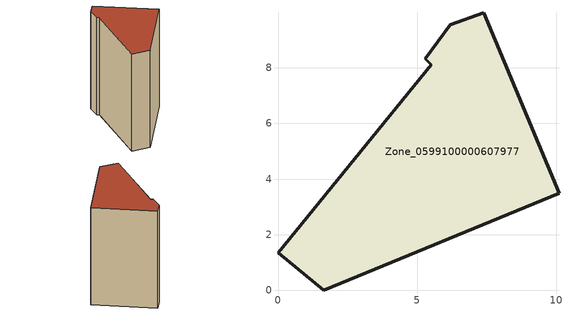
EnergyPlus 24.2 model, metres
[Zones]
Zone_0599100000607977
 floor ground (C_G): 1.64,0 0,1.35 5.51,8.11 5.29,8.32 6.2,9.54 7.4,9.98 10.1,3.48 z0
 wall outside (C_F): 10.1,3.48 7.4,9.98 6.2,9.54 5.29,8.32 5.51,8.11 0,1.35 1.64,0 10.1,3.48 z0:11.46
 roof outside (C_R): 0,1.35 1.64,0 10.1,3.48 7.4,9.98 6.2,9.54 5.29,8.32 5.51,8.11 z11.46
[BUILDING]
Pand.0599100000607977: North Axis=0; Terrain=City; Loads Convergence Tolerance Value=0.04; Temperature Convergence Tolerance Value=0.4; Solar Distribution=FullExterior; Maximum Number of Warmup Days=25; Minimum Number of Warmup Days=1
[Site:Location]
Rotterdam.The.Hague.AP_ZH_NLD Design_Conditions: Latitude=51.96; Longitude=4.45; Time Zone=1; Elevation=-4.5
[SITE:GROUNDTEMPERATURE:BUILDINGSURFACE]
18, 18, 18, 18, 18, 18, 18, 18, 18, 18, 18, 18
[MATERIAL] Thermal Absorptance=0.9; Solar Absorptance=0.7; Visible Absorptance=0.7
Name | Roughness | Thickness | Conductivity | Density | Specific Heat
G.TI.1946 | MediumSmooth | 0.15 | 1 | 540 | 1210
F.TI.1946 | Rough | 0.3 | 0.857143 | 1920 | 840
R.TI.1946 | MediumRough | 0.2 | 0.1 | 1500 | 1000
[CONSTRUCTION]
C_G: G.TI.1946
C_F: F.TI.1946
C_R: R.TI.1946
[ZONE]
Zone_0599100000607977: Type=1; Multiplier=1; Ceiling Height=Autocalculate; Volume=Autocalculate; Floor Area=autocalculate; Part of Total Floor Area=Yes
[ZONEINFILTRATION:DESIGNFLOWRATE]
Infil_Zone_0599100000607977: Zone or ZoneList or Space or SpaceList=Zone_0599100000607977; Schedule=AlwaysOn; Design Flow Rate Calculation Method=Flow/Area; Flow Rate per Floor Area=0.003; Constant Term Coefficient=1; Temperature Term Coefficient=0; Velocity Term Coefficient=0; Velocity Squared Term Coefficient=0
[HVACTEMPLATE:ZONE:IDEALLOADSAIRSYSTEM]
Zone_0599100000607977: Maximum Heating Supply Air Temperature=50; Minimum Cooling Supply Air Temperature=13; Maximum Heating Supply Air Humidity Ratio=0.0156; Minimum Cooling Supply Air Humidity Ratio=0.0077; Heating Limit=NoLimit; Cooling Limit=NoLimit; Dehumidification Control Type=ConstantSensibleHeatRatio; Cooling Sensible Heat Ratio=0.7; Dehumidification Setpoint=60; Humidification Control Type=None; Humidification Setpoint=30; Outdoor Air Method=None; Outdoor Air Flow Rate per Person=0.00944; Outdoor Air Flow Rate per Zone Floor Area=0; Outdoor Air Flow Rate per Zone=0; Demand Controlled Ventilation Type=None; Outdoor Air Economizer Type=NoEconomizer; Heat Recovery Type=None; Sensible Heat Recovery Effectiveness=0.7; Latent Heat Recovery Effectiveness=0.65
[ZONECONTROL:THERMOSTAT]
ThermostatControl_Zone_0599100000607977: Zone or ZoneList=Zone_0599100000607977; Control Type Schedule=DualSetpointControlType; Control 1=Thermostat_Zone_0599100000607977; Temperature Difference Between Cutout And Setpoint=0
[THERMOSTATSETPOINT:DUALSETPOINT]
Thermostat_Zone_0599100000607977: Heating Setpoint Temperature Schedule=HeatingSetpoint_Zone_0599100000607977; Cooling Setpoint Temperature Schedule=CoolingSetpoint_Zone_0599100000607977
[SCHEDULE:COMPACT]
HeatingSetpoint_Zone_0599100000607977: Through: 12/31, For: AllDays, Until: 24:00, 21
CoolingSetpoint_Zone_0599100000607977: Through: 12/31, For: AllDays, Until: 24:00, 24
DualSetpointControlType: Through: 12/31, For: AllDays, Until: 24:00, 4
AlwaysOn: Through: 12/31, For: AllDays, Until: 24:00, 1
